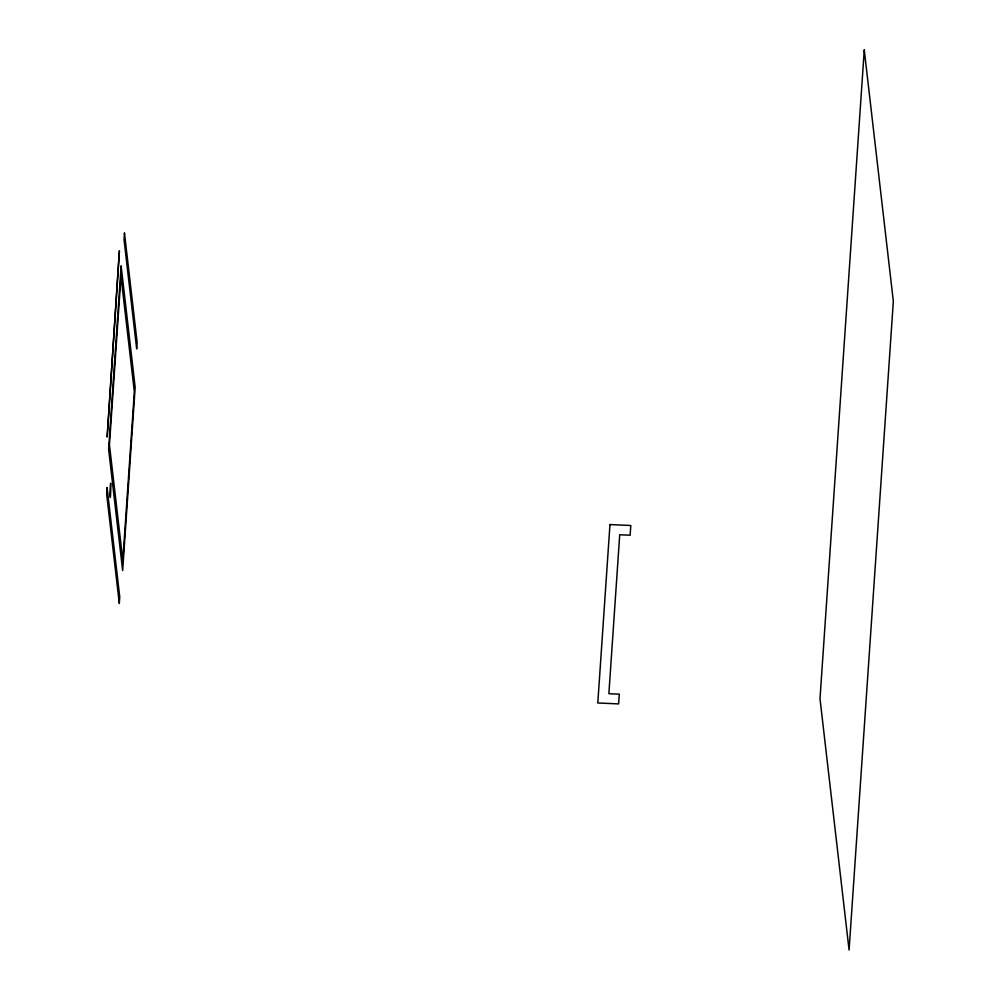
<?xml version="1.0" encoding="UTF-8"?>
<svg xmlns="http://www.w3.org/2000/svg" width="1000" height="1000" viewBox="0 0 1000 1000"><rect width="100%" height="100%" fill="white"/><g stroke="black" fill="none" stroke-linecap="round" stroke-linejoin="round"><path stroke-width="1.5" d="M109.913 493.488C110.612 510.8 111.463 463.3 109.913 493.488M119.388 250.987L107.175 436.763L119.388 250.987M121.137 266.062L108.625 449.325L122.662 570.562L135.162 387.3L121.137 266.062M120.962 276.188L109.45 444.85L122.825 560.438L134.338 391.775L120.962 276.188M107.1 487.725L106.662 494.212L119.312 603.525L119.75 597.038L107.1 487.725M124.475 233.113L124.038 239.6L136.688 348.9L137.125 342.413L124.475 233.113M609.963 524.575L597.8 702.975L618.625 703.9L619.288 694.163L608.875 693.7L619.712 534.763L630.138 535.225L630.8 525.5L609.963 524.575M864.262 50L820 698.725L849.075 950L893.337 301.275L864.262 50"/></g></svg>
